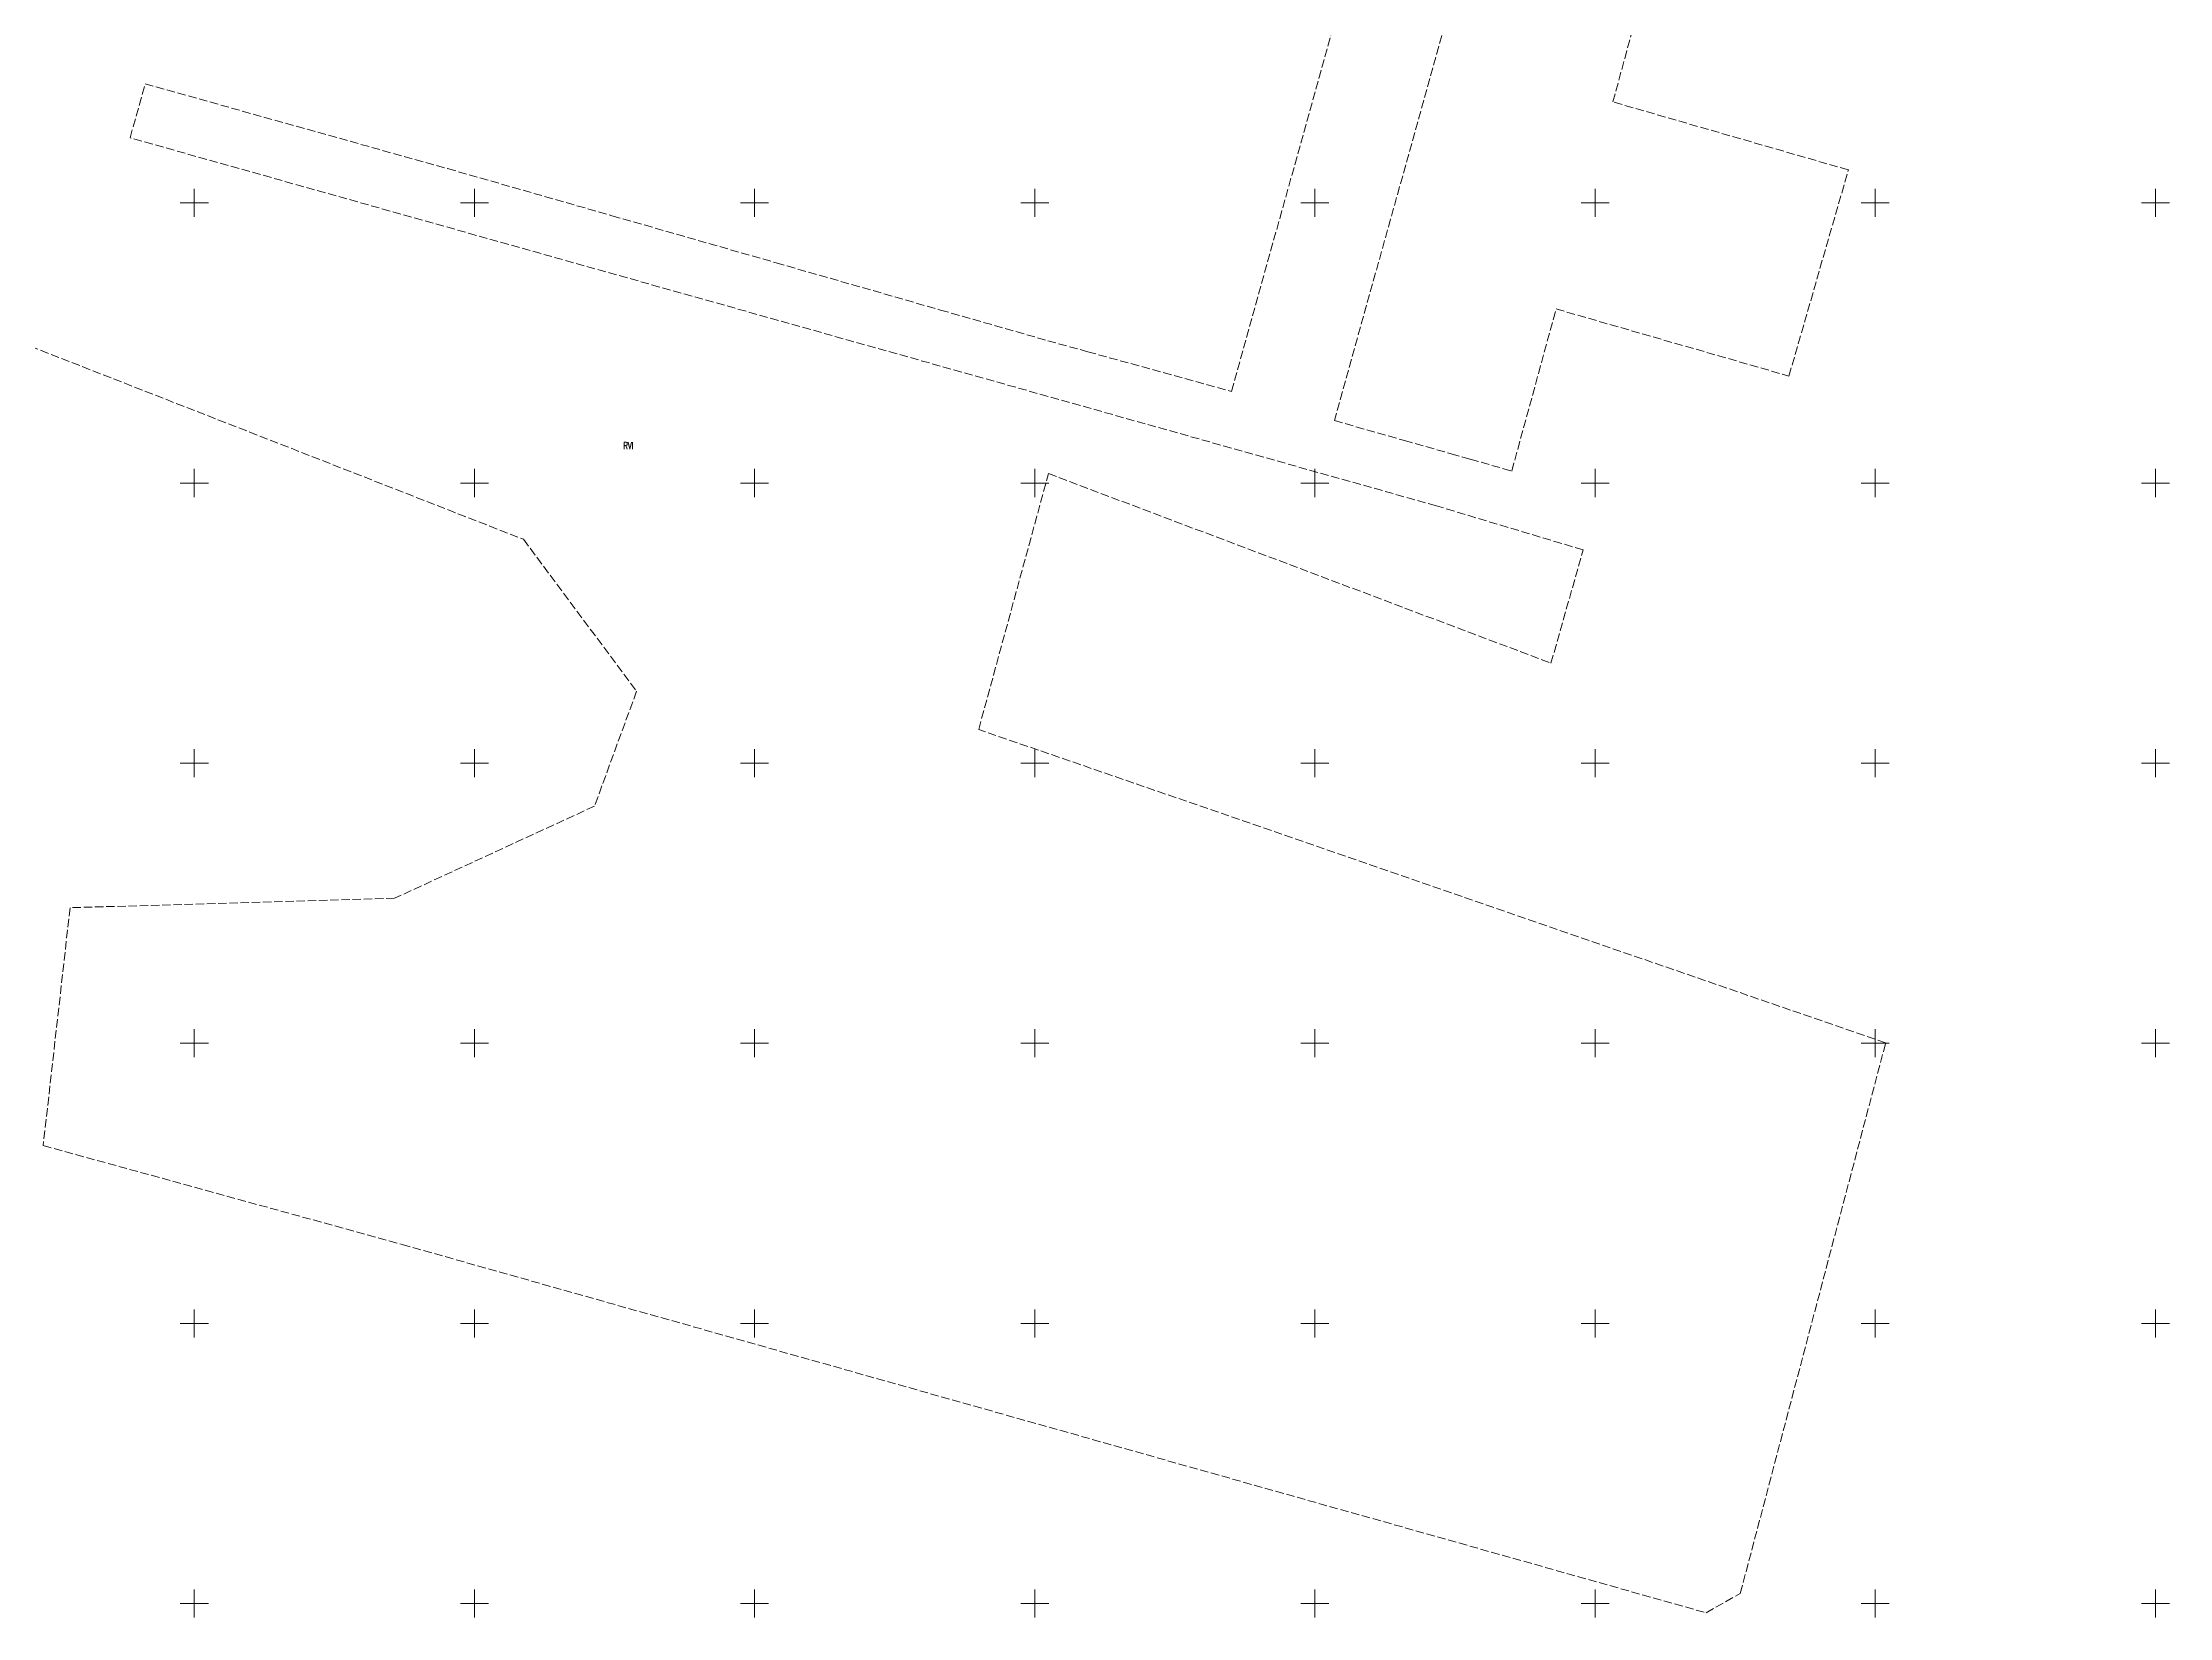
# Model space of a CAD drawing. Header units: metres. Extents: x 7536658 to 7539479, y 5878998 to 5880901.
# Drawn here: x 7537222.9 to 7537602.5, y 5878997.5 to 5879278.6 of the extents above; entities that cross this region are included whole.
import ezdxf
from ezdxf.enums import TextEntityAlignment as Align

# ---------------------------------------------------------------- set-up
doc = ezdxf.new("R2010")
doc.units = ezdxf.units.M
doc.linetypes.add('1', pattern=[0])
doc.linetypes.add('GUK', pattern=[2, 1.5, -0.5])
doc.layers.add('Kontury', color=96, linetype='GUK', lineweight=18, true_color=0x008000)
doc.layers.add('Numery_konturow', color=96, linetype='CONTINUOUS', lineweight=13, true_color=0x008000)
doc.layers.add('Podzial_sekcyjny_krzyze', color=7, linetype='1', lineweight=18)
doc.styles.get("Standard").update_dxf_attribs({"font": 'Simplex.SHX', "width": 0.75})

msp = doc.modelspace()

# ---------------------------------------------------------------- linework, layer by layer
at = {"layer": 'Kontury'}
for p, q in [((7537435.09, 5879216.36), (7537460.25, 5879306.39)), ((7537479.08, 5879303), (7537453.47, 5879211.14)), ((7537503.16, 5879268.02), (7537511.08, 5879296.96)), ((7537238.53, 5879261.62), (7537241.23, 5879271.25)), ((7537241.23, 5879271.25), (7537295.21, 5879256.11)), ((7537545.2, 5879255.89), (7537503.16, 5879268.02)), ((7537123.86, 5879262.34), (7537308.73, 5879189.95)), ((7537471.66, 5879195.93), (7537238.53, 5879261.62)), ((7537295.21, 5879256.11), (7537324.54, 5879247.71)), ((7537534.59, 5879219.09), (7537545.2, 5879255.89)), ((7537324.54, 5879247.71), (7537353.85, 5879239.3)), ((7537353.85, 5879239.3), (7537383.17, 5879230.88)), ((7537383.17, 5879230.88), (7537402.31, 5879225.4)), ((7537485.12, 5879202.14), (7537493.04, 5879231.06)), ((7537493.04, 5879231.06), (7537534.59, 5879219.09)), ((7537402.31, 5879225.4), (7537409.44, 5879223.43)), ((7537409.44, 5879223.43), (7537435.09, 5879216.36)), ((7537453.47, 5879211.14), (7537465.96, 5879207.58)), ((7537465.96, 5879207.58), (7537474.3, 5879205.22)), ((7537474.3, 5879205.22), (7537477.72, 5879204.25)), ((7537477.72, 5879204.25), (7537485.12, 5879202.14)), ((7537389.98, 5879156.01), (7537402.44, 5879201.67)), ((7537402.44, 5879201.67), (7537492.12, 5879167.84)), ((7537497.86, 5879188.05), (7537471.66, 5879195.93)), ((7537308.73, 5879189.95), (7537328.93, 5879162.82)), ((7537492.12, 5879167.84), (7537497.86, 5879188.05)), ((7537328.93, 5879162.82), (7537321.42, 5879142.32)), ((7537551.85, 5879100.05), (7537389.98, 5879156.01)), ((7537321.42, 5879142.32), (7537285.74, 5879125.88)), ((7537227.83, 5879124.19), (7537223.03, 5879081.74)), ((7537285.74, 5879125.88), (7537227.83, 5879124.19)), ((7537525.91, 5879001.8), (7537551.85, 5879100.05)), ((7537223.03, 5879081.74), (7537287.08, 5879064.08)), ((7537287.08, 5879064.08), (7537519.82, 5878998.33)), ((7537519.82, 5878998.33), (7537525.91, 5879001.8))]:
    msp.add_line(p, q, dxfattribs=at)
at = {"layer": 'Podzial_sekcyjny_krzyze'}
for p, q in [((7537247.5, 5879250), (7537252.5, 5879250)), ((7537250, 5879247.5), (7537250, 5879252.5)), ((7537297.5, 5879250), (7537302.5, 5879250)), ((7537300, 5879247.5), (7537300, 5879252.5)), ((7537347.5, 5879250), (7537352.5, 5879250)), ((7537350, 5879247.5), (7537350, 5879252.5)), ((7537397.5, 5879250), (7537402.5, 5879250)), ((7537400, 5879247.5), (7537400, 5879252.5)), ((7537447.5, 5879250), (7537452.5, 5879250)), ((7537450, 5879247.5), (7537450, 5879252.5)), ((7537497.5, 5879250), (7537502.5, 5879250)), ((7537500, 5879247.5), (7537500, 5879252.5)), ((7537547.5, 5879250), (7537552.5, 5879250)), ((7537550, 5879247.5), (7537550, 5879252.5)), ((7537597.5, 5879250), (7537602.5, 5879250)), ((7537600, 5879247.5), (7537600, 5879252.5)), ((7537250, 5879197.5), (7537250, 5879202.5)), ((7537300, 5879197.5), (7537300, 5879202.5)), ((7537350, 5879197.5), (7537350, 5879202.5)), ((7537400, 5879197.5), (7537400, 5879202.5)), ((7537450, 5879197.5), (7537450, 5879202.5)), ((7537500, 5879197.5), (7537500, 5879202.5)), ((7537550, 5879197.5), (7537550, 5879202.5)), ((7537600, 5879197.5), (7537600, 5879202.5)), ((7537247.5, 5879200), (7537252.5, 5879200)), ((7537297.5, 5879200), (7537302.5, 5879200)), ((7537347.5, 5879200), (7537352.5, 5879200)), ((7537397.5, 5879200), (7537402.5, 5879200)), ((7537447.5, 5879200), (7537452.5, 5879200)), ((7537497.5, 5879200), (7537502.5, 5879200)), ((7537547.5, 5879200), (7537552.5, 5879200)), ((7537597.5, 5879200), (7537602.5, 5879200)), ((7537250, 5879147.5), (7537250, 5879152.5)), ((7537300, 5879147.5), (7537300, 5879152.5)), ((7537350, 5879147.5), (7537350, 5879152.5)), ((7537400, 5879147.5), (7537400, 5879152.5)), ((7537450, 5879147.5), (7537450, 5879152.5)), ((7537500, 5879147.5), (7537500, 5879152.5)), ((7537550, 5879147.5), (7537550, 5879152.5)), ((7537600, 5879147.5), (7537600, 5879152.5)), ((7537247.5, 5879150), (7537252.5, 5879150)), ((7537297.5, 5879150), (7537302.5, 5879150)), ((7537347.5, 5879150), (7537352.5, 5879150)), ((7537397.5, 5879150), (7537402.5, 5879150)), ((7537447.5, 5879150), (7537452.5, 5879150)), ((7537497.5, 5879150), (7537502.5, 5879150)), ((7537547.5, 5879150), (7537552.5, 5879150)), ((7537597.5, 5879150), (7537602.5, 5879150)), ((7537250, 5879097.5), (7537250, 5879102.5)), ((7537300, 5879097.5), (7537300, 5879102.5)), ((7537350, 5879097.5), (7537350, 5879102.5)), ((7537400, 5879097.5), (7537400, 5879102.5)), ((7537450, 5879097.5), (7537450, 5879102.5)), ((7537500, 5879097.5), (7537500, 5879102.5)), ((7537550, 5879097.5), (7537550, 5879102.5)), ((7537600, 5879097.5), (7537600, 5879102.5)), ((7537247.5, 5879100), (7537252.5, 5879100)), ((7537297.5, 5879100), (7537302.5, 5879100)), ((7537347.5, 5879100), (7537352.5, 5879100)), ((7537397.5, 5879100), (7537402.5, 5879100)), ((7537447.5, 5879100), (7537452.5, 5879100)), ((7537497.5, 5879100), (7537502.5, 5879100)), ((7537547.5, 5879100), (7537552.5, 5879100)), ((7537597.5, 5879100), (7537602.5, 5879100)), ((7537250, 5879047.5), (7537250, 5879052.5)), ((7537300, 5879047.5), (7537300, 5879052.5)), ((7537350, 5879047.5), (7537350, 5879052.5)), ((7537400, 5879047.5), (7537400, 5879052.5)), ((7537450, 5879047.5), (7537450, 5879052.5)), ((7537500, 5879047.5), (7537500, 5879052.5)), ((7537550, 5879047.5), (7537550, 5879052.5)), ((7537600, 5879047.5), (7537600, 5879052.5)), ((7537247.5, 5879050), (7537252.5, 5879050)), ((7537297.5, 5879050), (7537302.5, 5879050)), ((7537347.5, 5879050), (7537352.5, 5879050)), ((7537397.5, 5879050), (7537402.5, 5879050)), ((7537447.5, 5879050), (7537452.5, 5879050)), ((7537497.5, 5879050), (7537502.5, 5879050)), ((7537547.5, 5879050), (7537552.5, 5879050)), ((7537597.5, 5879050), (7537602.5, 5879050)), ((7537247.5, 5879000), (7537252.5, 5879000)), ((7537250, 5878997.5), (7537250, 5879002.5)), ((7537297.5, 5879000), (7537302.5, 5879000)), ((7537300, 5878997.5), (7537300, 5879002.5)), ((7537347.5, 5879000), (7537352.5, 5879000)), ((7537350, 5878997.5), (7537350, 5879002.5)), ((7537397.5, 5879000), (7537402.5, 5879000)), ((7537400, 5878997.5), (7537400, 5879002.5)), ((7537447.5, 5879000), (7537452.5, 5879000)), ((7537450, 5878997.5), (7537450, 5879002.5)), ((7537497.5, 5879000), (7537502.5, 5879000)), ((7537500, 5878997.5), (7537500, 5879002.5)), ((7537547.5, 5879000), (7537552.5, 5879000)), ((7537550, 5878997.5), (7537550, 5879002.5)), ((7537597.5, 5879000), (7537602.5, 5879000)), ((7537600, 5878997.5), (7537600, 5879002.5))]:
    msp.add_line(p, q, dxfattribs=at)

# ---------------------------------------------------------------- texts
at = {"layer": 'Numery_konturow', "width": 0.7}
msp.add_text('RVI', height=1.26, dxfattribs=at).set_placement((7537327.47, 5879206.66), align=Align.MIDDLE)

doc.saveas('drawing.dxf')
